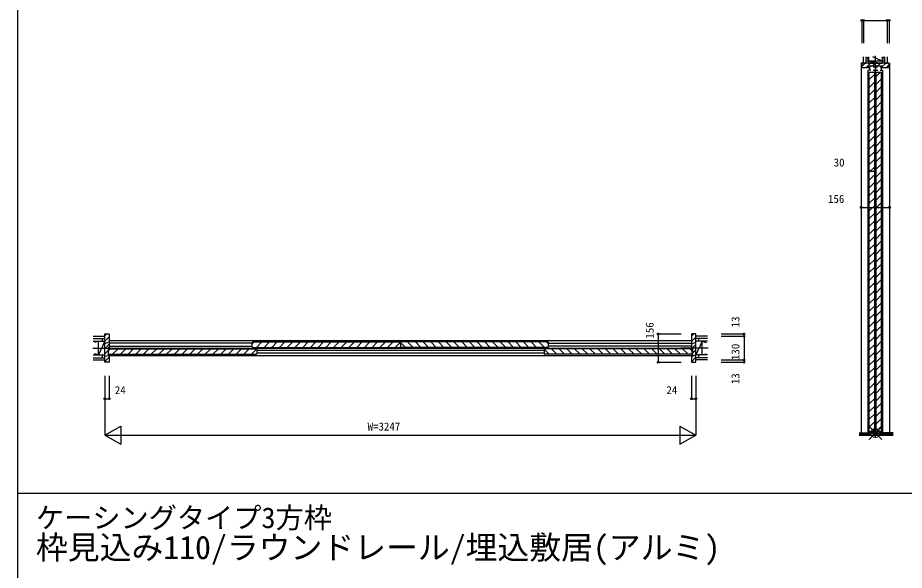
# Model space of a CAD drawing. Units: millimetres, scale not verified. Extents: x -14341 to 14340, y -10000 to 10000.
# Drawn here: x -14341 to -9469, y -7175 to -4138 of the extents above; entities that cross this region are included whole.
import ezdxf
from ezdxf.enums import TextEntityAlignment as Align

# ---------------------------------------------------------------- set-up
doc = ezdxf.new("R2010")
doc.units = ezdxf.units.MM
doc.header["$LTSCALE"] = 50
for name, color, linetype in [('0-0_0', 7, 'Continuous'), ('0-2_YKK_B1', 4, 'Continuous'), ('0-3_YKK_C1', 4, 'Continuous'), ('0-4_YKK_F1', 7, 'Continuous'), ('0-6_YKK_N1', 2, 'Continuous'), ('0-7_YKK_Z1', 7, 'Continuous')]:
    doc.layers.add(name, color=color, linetype=linetype)
doc.layers.add('0-5_YKK_IN', color=1, linetype='Continuous', lineweight=18)
doc.styles.add('ＭＳ ゴシック', font='')
doc.styles.get('ＭＳ ゴシック').set_extended_font_data('MS Gothic')

msp = doc.modelspace()

# ---------------------------------------------------------------- linework, layer by layer
at = {"layer": '0-2_YKK_B1'}
for p, q in [((-13861.48, -5887.46), (-13850.42, -5876.4)), ((-13861.48, -6019.4), (-13861.48, -5889.4)), ((-13861.48, -5915.74), (-13837.48, -5891.74)), ((-13837.48, -5878.4), (-13837.48, -5951.4)), ((-10638.48, -5889.22), (-10625.67, -5876.4)), ((-10638.48, -5878.4), (-10638.48, -5951.4)), ((-10638.48, -5917.5), (-10614.48, -5893.5)), ((-10614.48, -6019.4), (-10614.48, -5889.4)), ((-13861.48, -5929.03), (-13837.48, -5920.03)), ((-13861.48, -5957.31), (-13837.48, -5933.31)), ((-13837.48, -5912.9), (-10638.48, -5912.9)), ((-13051.98, -5926.9), (-13837.48, -5926.9)), ((-13837.48, -5943.9), (-13051.98, -5943.9)), ((-13051.98, -5930.63), (-13041.76, -5920.4)), ((-13051.98, -5947.1), (-13051.98, -5923.7)), ((-13048.68, -5920.4), (-12241.28, -5920.4)), ((-13029.33, -5950.4), (-12999.33, -5920.4)), ((-12986.9, -5950.4), (-12956.9, -5920.4)), ((-12944.48, -5950.4), (-12914.48, -5920.4)), ((-12902.05, -5950.4), (-12872.05, -5920.4)), ((-12859.62, -5950.4), (-12829.62, -5920.4)), ((-12817.2, -5950.4), (-12787.2, -5920.4)), ((-12774.77, -5950.4), (-12744.77, -5920.4)), ((-12732.35, -5950.4), (-12702.35, -5920.4)), ((-12689.92, -5950.4), (-12659.92, -5920.4)), ((-12647.49, -5950.4), (-12617.49, -5920.4)), ((-12605.07, -5950.4), (-12575.07, -5920.4)), ((-12562.64, -5950.4), (-12532.64, -5920.4)), ((-12520.21, -5950.4), (-12490.21, -5920.4)), ((-12477.79, -5950.4), (-12447.79, -5920.4)), ((-12435.36, -5950.4), (-12405.36, -5920.4)), ((-12392.93, -5950.4), (-12362.93, -5920.4)), ((-12350.51, -5950.4), (-12320.51, -5920.4)), ((-12308.08, -5950.4), (-12278.08, -5920.4)), ((-12265.65, -5950.4), (-12238.1, -5922.84)), ((-12237.98, -5923.7), (-12237.98, -5947.1)), ((-12237.98, -5923.7), (-12237.98, -5947.1)), ((-12210.31, -5950.4), (-12237.87, -5922.84)), ((-11427.28, -5920.4), (-12234.68, -5920.4)), ((-12167.89, -5950.4), (-12197.89, -5920.4)), ((-12125.46, -5950.4), (-12155.46, -5920.4)), ((-12083.03, -5950.4), (-12113.03, -5920.4)), ((-12040.61, -5950.4), (-12070.61, -5920.4)), ((-11998.18, -5950.4), (-12028.18, -5920.4)), ((-11955.75, -5950.4), (-11985.75, -5920.4)), ((-11913.33, -5950.4), (-11943.33, -5920.4)), ((-11870.9, -5950.4), (-11900.9, -5920.4)), ((-11828.47, -5950.4), (-11858.47, -5920.4)), ((-11786.05, -5950.4), (-11816.05, -5920.4)), ((-11743.62, -5950.4), (-11773.62, -5920.4)), ((-11701.19, -5950.4), (-11731.19, -5920.4)), ((-11658.77, -5950.4), (-11688.77, -5920.4)), ((-11616.34, -5950.4), (-11646.34, -5920.4)), ((-11573.92, -5950.4), (-11603.92, -5920.4)), ((-11531.49, -5950.4), (-11561.49, -5920.4)), ((-11489.06, -5950.4), (-11519.06, -5920.4)), ((-11446.64, -5950.4), (-11476.64, -5920.4)), ((-11423.98, -5930.63), (-11434.21, -5920.4)), ((-11423.98, -5947.1), (-11423.98, -5923.7)), ((-11423.98, -5926.9), (-10638.48, -5926.9)), ((-10638.48, -5943.9), (-11423.98, -5943.9)), ((-10638.48, -5930.78), (-10614.48, -5921.78)), ((-10632.77, -5953.36), (-10614.48, -5935.07)), ((-13861.48, -5985.6), (-13843.48, -5967.6)), ((-13843.48, -5954.4), (-13843.48, -5992.4)), ((-13841.98, -5968.63), (-13831.76, -5958.4)), ((-13841.98, -5985.1), (-13841.98, -5961.7)), ((-13838.48, -5952.4), (-13841.48, -5952.4)), ((-13838.68, -5958.4), (-13030.78, -5958.4)), ((-13838.68, -5988.4), (-13030.78, -5988.4)), ((-13819.33, -5988.4), (-13789.33, -5958.4)), ((-13776.9, -5988.4), (-13746.9, -5958.4)), ((-13734.48, -5988.4), (-13704.48, -5958.4)), ((-13692.05, -5988.4), (-13662.05, -5958.4)), ((-13649.62, -5988.4), (-13619.62, -5958.4)), ((-13607.2, -5988.4), (-13577.2, -5958.4)), ((-13564.77, -5988.4), (-13534.77, -5958.4)), ((-13522.35, -5988.4), (-13492.35, -5958.4)), ((-13479.92, -5988.4), (-13449.92, -5958.4)), ((-13437.49, -5988.4), (-13407.49, -5958.4)), ((-13395.07, -5988.4), (-13365.07, -5958.4)), ((-13352.64, -5988.4), (-13322.64, -5958.4)), ((-13310.21, -5988.4), (-13280.21, -5958.4)), ((-13267.79, -5988.4), (-13237.79, -5958.4)), ((-13225.36, -5988.4), (-13195.36, -5958.4)), ((-13182.93, -5988.4), (-13152.93, -5958.4)), ((-13140.51, -5988.4), (-13110.51, -5958.4)), ((-13098.08, -5988.4), (-13068.08, -5958.4)), ((-13055.65, -5988.4), (-13027.72, -5960.47)), ((-13048.68, -5950.4), (-12241.28, -5950.4)), ((-13027.48, -5961.7), (-13027.48, -5985.1)), ((-13027.48, -5964.9), (-11448.48, -5964.9)), ((-11448.48, -5981.9), (-13027.48, -5981.9)), ((-11427.28, -5950.4), (-12234.68, -5950.4)), ((-11448.48, -5961.7), (-11448.48, -5985.1)), ((-11420.31, -5988.4), (-11448.24, -5960.47)), ((-10637.28, -5958.4), (-11445.18, -5958.4)), ((-10637.28, -5988.4), (-11445.18, -5988.4)), ((-11377.89, -5988.4), (-11407.89, -5958.4)), ((-11335.46, -5988.4), (-11365.46, -5958.4)), ((-11293.03, -5988.4), (-11323.03, -5958.4)), ((-11250.61, -5988.4), (-11280.61, -5958.4)), ((-11208.18, -5988.4), (-11238.18, -5958.4)), ((-11165.75, -5988.4), (-11195.75, -5958.4)), ((-11123.33, -5988.4), (-11153.33, -5958.4)), ((-11080.9, -5988.4), (-11110.9, -5958.4)), ((-11038.47, -5988.4), (-11068.47, -5958.4)), ((-10996.05, -5988.4), (-11026.05, -5958.4)), ((-10953.62, -5988.4), (-10983.62, -5958.4)), ((-10911.19, -5988.4), (-10941.19, -5958.4)), ((-10868.77, -5988.4), (-10898.77, -5958.4)), ((-10826.34, -5988.4), (-10856.34, -5958.4)), ((-10783.92, -5988.4), (-10813.92, -5958.4)), ((-10741.49, -5988.4), (-10771.49, -5958.4)), ((-10699.06, -5988.4), (-10729.06, -5958.4)), ((-10656.64, -5988.4), (-10686.64, -5958.4)), ((-10633.98, -5968.63), (-10644.21, -5958.4)), ((-10638.48, -6000.64), (-10614.48, -5991.64)), ((-10637.48, -5952.4), (-10634.48, -5952.4)), ((-10633.98, -5985.1), (-10633.98, -5961.7)), ((-10632.48, -5954.4), (-10632.48, -5992.4)), ((-10632.48, -5981.35), (-10614.48, -5963.35)), ((-13861.48, -5998.88), (-13841.95, -5994.35)), ((-13861.48, -6027.17), (-13837.48, -6003.17)), ((-13841.48, -5994.4), (-13838.48, -5994.4)), ((-13837.48, -5995.4), (-13837.48, -6030.4)), ((-13837.48, -5995.4), (-10638.48, -5995.4)), ((-10638.48, -5995.4), (-10638.48, -6030.4)), ((-10638.48, -6028.92), (-10614.48, -6004.92)), ((-10634.48, -5994.4), (-10637.48, -5994.4))]:
    msp.add_line(p, q, dxfattribs=at)
for points in [[(-13861.48, -6007.4), (-13861.48, -5901.4), (-13861.48, -5876.4), (-13839.48, -5876.4)], [(-10614.48, -6007.4), (-10614.48, -5901.4), (-10614.48, -5876.4), (-10636.48, -5876.4)], [(-13839.48, -6032.4), (-13861.48, -6032.4), (-13861.48, -6007.4)], [(-10636.48, -6032.4), (-10614.48, -6032.4), (-10614.48, -6007.4)]]:
    msp.add_lwpolyline(points, dxfattribs=at)
for centre, radius, start, end in [((-13839.48, -5878.4), 2, 0.00001, 89.99999), ((-10636.48, -5878.4), 2, 90.00001, 179.99999), ((-13048.68, -5923.7), 3.3, 90, 180), ((-12241.28, -5923.7), 3.3, 0, 90), ((-12234.68, -5923.7), 3.3, 90, 180), ((-11427.28, -5923.7), 3.3, 0, 90), ((-13841.48, -5954.4), 2, 90.00001, 179.99999), ((-13841.48, -5992.4), 2, 180.00001, 269.99999), ((-13838.68, -5961.7), 3.3, 90, 180), ((-13838.68, -5985.1), 3.3, 180, 270), ((-13838.48, -5951.4), 1, 270.00001, 359.99999), ((-13048.68, -5947.1), 3.3, 180, 270), ((-13030.78, -5961.7), 3.3, 0, 90), ((-13030.78, -5985.1), 3.3, 270, 0), ((-12241.28, -5947.1), 3.3, 270, 0), ((-12234.68, -5947.1), 3.3, 180, 270), ((-11445.18, -5961.7), 3.3, 90, 180), ((-11445.18, -5985.1), 3.3, 180, 270), ((-11427.28, -5947.1), 3.3, 270, 0), ((-10637.48, -5951.4), 1, 180.00001, 269.99999), ((-10637.28, -5961.7), 3.3, 0, 90), ((-10637.28, -5985.1), 3.3, 270, 0), ((-10634.48, -5954.4), 2, 0.00001, 89.99999), ((-10634.48, -5992.4), 2, 270.00001, 359.99999), ((-13839.48, -6030.4), 2, 270.00001, 359.99999), ((-13838.48, -5995.4), 1, 0.00001, 89.99999), ((-10637.48, -5995.4), 1, 90.00001, 179.99999), ((-10636.48, -6030.4), 2, 180.00001, 269.99999)]:
    msp.add_arc(centre, radius, start, end, dxfattribs=at)
at = {"layer": '0-3_YKK_C1'}
for p, q in [((-9702.49, -4407.2), (-9682.69, -4387.4)), ((-9678.69, -4411.4), (-9654.69, -4387.4)), ((-9659.09, -4411.6), (-9668.79, -4411.6)), ((-9666.99, -6418.67), (-9666.99, -4426.78)), ((-9652.19, -4426.6), (-9664.79, -4426.6)), ((-9655.39, -4403), (-9636.59, -4403)), ((-9655.39, -4408.1), (-9655.39, -4403)), ((-9642.29, -4403), (-9626.69, -4387.4)), ((-9639.79, -4426.6), (-9614.19, -4426.6)), ((-9638.59, -4408.1), (-9615.39, -4408.1)), ((-9636.59, -4403), (-9636.59, -4408.1)), ((-9628.99, -6417.4), (-9628.99, -4426.78)), ((-9626.99, -4408.1), (-9626.99, -4426.6)), ((-9617.39, -4403), (-9617.39, -4408.1)), ((-9614.29, -4403), (-9598.69, -4387.4)), ((-9601.79, -4426.6), (-9589.19, -4426.6)), ((-9585.19, -4411.6), (-9594.89, -4411.6)), ((-9593.39, -4410.1), (-9570.69, -4387.4)), ((-9586.99, -6418.67), (-9586.99, -4426.78)), ((-9566.69, -4411.4), (-9551.49, -4396.2)), ((-9551.49, -4409.4), (-9551.49, -4387.4)), ((-9660.99, -4437.4), (-9630.99, -4437.4)), ((-9660.99, -6412.4), (-9660.99, -4437.4)), ((-9660.99, -4478.79), (-9630.99, -4448.79)), ((-9630.99, -6412.4), (-9630.99, -4437.4)), ((-9622.99, -4437.4), (-9592.99, -4437.4)), ((-9622.99, -6412.4), (-9622.99, -4437.4)), ((-9622.99, -4461.82), (-9598.57, -4437.4)), ((-9622.99, -4504.24), (-9592.99, -4474.24)), ((-9592.99, -6412.4), (-9592.99, -4437.4)), ((-9660.99, -4521.21), (-9630.99, -4491.21)), ((-9622.99, -4546.67), (-9592.99, -4516.67)), ((-9660.99, -4563.64), (-9630.99, -4533.64)), ((-9660.99, -4606.06), (-9630.99, -4576.06)), ((-9622.99, -4589.09), (-9592.99, -4559.09)), ((-9660.99, -4648.49), (-9630.99, -4618.49)), ((-9622.99, -4631.52), (-9592.99, -4601.52)), ((-9660.99, -4690.92), (-9630.99, -4660.92)), ((-9622.99, -4673.95), (-9592.99, -4643.95)), ((-9660.99, -4733.34), (-9630.99, -4703.34)), ((-9622.99, -4716.37), (-9592.99, -4686.37)), ((-9660.99, -4775.77), (-9630.99, -4745.77)), ((-9622.99, -4758.8), (-9592.99, -4728.8)), ((-9622.99, -4801.23), (-9592.99, -4771.23)), ((-9660.99, -4818.2), (-9630.99, -4788.2)), ((-9622.99, -4843.65), (-9592.99, -4813.65)), ((-9660.99, -4860.62), (-9630.99, -4830.62)), ((-9622.99, -4886.08), (-9592.99, -4856.08)), ((-9660.99, -4903.05), (-9630.99, -4873.05)), ((-9660.99, -4945.48), (-9630.99, -4915.48)), ((-9622.99, -4928.51), (-9592.99, -4898.51)), ((-9660.99, -4987.9), (-9630.99, -4957.9)), ((-9622.99, -4970.93), (-9592.99, -4940.93)), ((-9660.99, -5030.33), (-9630.99, -5000.33)), ((-9622.99, -5013.36), (-9592.99, -4983.36)), ((-9660.99, -5072.76), (-9630.99, -5042.76)), ((-9622.99, -5055.78), (-9592.99, -5025.78)), ((-9660.99, -5115.18), (-9630.99, -5085.18)), ((-9622.99, -5098.21), (-9592.99, -5068.21)), ((-9622.99, -5140.64), (-9592.99, -5110.64)), ((-9660.99, -5157.61), (-9630.99, -5127.61)), ((-9622.99, -5183.06), (-9592.99, -5153.06)), ((-9660.99, -5200.03), (-9630.99, -5170.03)), ((-9660.99, -5242.46), (-9630.99, -5212.46)), ((-9622.99, -5225.49), (-9592.99, -5195.49)), ((-9660.99, -5284.89), (-9630.99, -5254.89)), ((-9622.99, -5267.92), (-9592.99, -5237.92)), ((-9660.99, -5327.31), (-9630.99, -5297.31)), ((-9622.99, -5310.34), (-9592.99, -5280.34)), ((-9660.99, -5369.74), (-9630.99, -5339.74)), ((-9622.99, -5352.77), (-9592.99, -5322.77)), ((-9660.99, -5412.17), (-9630.99, -5382.17)), ((-9622.99, -5395.2), (-9592.99, -5365.2)), ((-9622.99, -5437.62), (-9592.99, -5407.62)), ((-9660.99, -5454.59), (-9630.99, -5424.59)), ((-9622.99, -5480.05), (-9592.99, -5450.05)), ((-9660.99, -5497.02), (-9630.99, -5467.02)), ((-9622.99, -5522.48), (-9592.99, -5492.48)), ((-9660.99, -5539.45), (-9630.99, -5509.45)), ((-9660.99, -5581.87), (-9630.99, -5551.87)), ((-9622.99, -5564.9), (-9592.99, -5534.9)), ((-9660.99, -5624.3), (-9630.99, -5594.3)), ((-9622.99, -5607.33), (-9592.99, -5577.33)), ((-9660.99, -5666.73), (-9630.99, -5636.73)), ((-9622.99, -5649.75), (-9592.99, -5619.75)), ((-9660.99, -5709.15), (-9630.99, -5679.15)), ((-9622.99, -5692.18), (-9592.99, -5662.18)), ((-9660.99, -5751.58), (-9630.99, -5721.58)), ((-9622.99, -5734.61), (-9592.99, -5704.61)), ((-9622.99, -5777.03), (-9592.99, -5747.03)), ((-9660.99, -5794), (-9630.99, -5764)), ((-9622.99, -5819.46), (-9592.99, -5789.46)), ((-9660.99, -5836.43), (-9630.99, -5806.43)), ((-9622.99, -5861.89), (-9592.99, -5831.89)), ((-9660.99, -5878.86), (-9630.99, -5848.86)), ((-9660.99, -5921.28), (-9630.99, -5891.28)), ((-9622.99, -5904.31), (-9592.99, -5874.31)), ((-9660.99, -5963.71), (-9630.99, -5933.71)), ((-9622.99, -5946.74), (-9592.99, -5916.74)), ((-9660.99, -6006.14), (-9630.99, -5976.14)), ((-9622.99, -5989.17), (-9592.99, -5959.17)), ((-9660.99, -6048.56), (-9630.99, -6018.56)), ((-9622.99, -6031.59), (-9592.99, -6001.59)), ((-9660.99, -6090.99), (-9630.99, -6060.99)), ((-9622.99, -6074.02), (-9592.99, -6044.02)), ((-9622.99, -6116.45), (-9592.99, -6086.45)), ((-9660.99, -6133.42), (-9630.99, -6103.42)), ((-9622.99, -6158.87), (-9592.99, -6128.87)), ((-9660.99, -6175.84), (-9630.99, -6145.84)), ((-9622.99, -6201.3), (-9592.99, -6171.3)), ((-9660.99, -6218.27), (-9630.99, -6188.27)), ((-9660.99, -6260.69), (-9630.99, -6230.69)), ((-9622.99, -6243.72), (-9592.99, -6213.72)), ((-9660.99, -6303.12), (-9630.99, -6273.12)), ((-9622.99, -6286.15), (-9592.99, -6256.15)), ((-9660.99, -6345.55), (-9630.99, -6315.55)), ((-9622.99, -6328.58), (-9592.99, -6298.58)), ((-9660.99, -6387.97), (-9630.99, -6357.97)), ((-9622.99, -6371), (-9592.99, -6341)), ((-9668.49, -6420.2), (-9668.49, -6419.6)), ((-9662.49, -6417.6), (-9654.29, -6417.6)), ((-9660.99, -6412.4), (-9630.99, -6412.4)), ((-9638.99, -6421.9), (-9652.99, -6421.9)), ((-9651.99, -6420.4), (-9651.99, -6420.04)), ((-9642.99, -6412.4), (-9630.99, -6400.4)), ((-9622.99, -6412.4), (-9592.99, -6412.4)), ((-9621.96, -6412.4), (-9592.99, -6383.43)), ((-9614.99, -6421.9), (-9600.99, -6421.9)), ((-9586.99, -6420.4), (-9586.99, -6420.04)), ((-9585.49, -6420.2), (-9585.49, -6419.6))]:
    msp.add_line(p, q, dxfattribs=at)
for points in [[(-9702.49, -4387.4), (-9704.99, -4387.4), (-9704.99, -6420.4)], [(-9551.49, -4387.4), (-9702.49, -4387.4), (-9702.49, -4409.4)], [(-9700.49, -4411.4), (-9661.09, -4411.4), (-9660.59, -4410.9), (-9660.59, -4403), (-9593.39, -4403), (-9593.39, -4410.9), (-9592.89, -4411.4), (-9553.49, -4411.4)], [(-9653.39, -4408.1), (-9659.09, -4408.1), (-9659.09, -4426.6)], [(-9617.39, -4403), (-9598.59, -4403), (-9598.59, -4408.1)], [(-9600.59, -4408.1), (-9594.89, -4408.1), (-9594.89, -4426.6)], [(-9551.49, -4387.4), (-9548.99, -4387.4), (-9548.99, -6420.2)], [(-9662.49, -6417.6), (-9654.29, -6417.6), (-9654.29, -6432.4), (-9637.69, -6432.4), (-9637.69, -6417.6), (-9616.29, -6417.6)], [(-9654.44, -6417.4), (-9652.99, -6417.4), (-9652.99, -6425.4)], [(-9638.99, -6425.4), (-9638.99, -6417.4), (-9637.54, -6417.4)], [(-9614.99, -6425.4), (-9614.99, -6417.4), (-9616.44, -6417.4)], [(-9591.49, -6417.6), (-9599.69, -6417.6), (-9599.69, -6432.4), (-9616.29, -6432.4), (-9616.29, -6417.6)], [(-9599.54, -6417.4), (-9600.99, -6417.4), (-9600.99, -6425.4)]]:
    msp.add_lwpolyline(points, dxfattribs=at)
for centre, radius, start, end in [((-9700.49, -4409.4), 2, 180.00001, 269.99999), ((-9553.49, -4409.4), 2, 270.00001, 359.99999), ((-9662.49, -6427.6), 10, 90, 126.86989), ((-9591.49, -6427.6), 10, 53.13011, 90)]:
    msp.add_arc(centre, radius, start, end, dxfattribs=at)
at = {"layer": '0-4_YKK_F1'}
for p, q in [((-14340.8, -9999.9), (-14340.8, 10000.1)), ((-14340.8, -6752.4), (14159.2, -6752.4))]:
    msp.add_line(p, q, dxfattribs=at)
at = {"layer": '0-5_YKK_IN'}
for p, q in [((-9662.34, -6455.76), (-9591.63, -6385.04)), ((-9662.34, -6385.04), (-9591.63, -6455.76))]:
    msp.add_line(p, q, dxfattribs=at)
msp.add_circle((-9626.99, -6420.4), 25, dxfattribs=at)
at = {"layer": '0-6_YKK_N1'}
for p, q in [((-9702.49, -4153.03), (-9702.49, -4278.03)), ((-9691.99, -4153.03), (-9702.49, -4153.03)), ((-9691.99, -4153.03), (-9691.99, -4278.03)), ((-9691.99, -4153.03), (-9561.99, -4153.03)), ((-9561.99, -4153.03), (-9561.99, -4278.03)), ((-9561.99, -4153.03), (-9551.49, -4153.03)), ((-9551.49, -4153.03), (-9551.49, -4278.03)), ((-9660.99, -4981.29), (-9630.99, -4981.29)), ((-9704.99, -5181.29), (-9548.99, -5181.29)), ((-10820.48, -5876.4), (-10695.48, -5876.4)), ((-10820.48, -5876.4), (-10820.48, -6032.4)), ((-10474.31, -5876.4), (-10349.31, -5876.4)), ((-10474.31, -5889.4), (-10349.31, -5889.4)), ((-10349.31, -5889.4), (-10349.31, -5876.4)), ((-10349.31, -5889.4), (-10349.31, -6019.4)), ((-10820.48, -6032.4), (-10695.48, -6032.4)), ((-10474.31, -6019.4), (-10349.31, -6019.4)), ((-10474.31, -6032.4), (-10349.31, -6032.4)), ((-10349.31, -6019.4), (-10349.31, -6032.4)), ((-13861.48, -6107.4), (-13861.48, -6432.4)), ((-13837.48, -6107.4), (-13837.48, -6232.4)), ((-10614.48, -6107.4), (-10614.48, -6432.4)), ((-13861.48, -6232.4), (-13837.48, -6232.4)), ((-13861.48, -6432.4), (-13774.88, -6382.4)), ((-13774.88, -6382.4), (-13774.88, -6482.4)), ((-10701.09, -6382.4), (-10701.09, -6482.4)), ((-10701.09, -6382.4), (-10614.48, -6432.4)), ((-13861.48, -6432.4), (-13774.88, -6482.4)), ((-13861.48, -6432.4), (-10614.48, -6432.4)), ((-10701.09, -6482.4), (-10614.48, -6432.4))]:
    msp.add_line(p, q, dxfattribs=at)
msp.add_lwpolyline([(-10638.48, -6107.4), (-10638.48, -6232.4), (-10614.48, -6232.4)], dxfattribs=at)
for centre in [(-9702.49, -4153.03), (-9691.99, -4153.03), (-9561.99, -4153.03), (-9551.49, -4153.03), (-9660.99, -4981.29), (-9630.99, -4981.29), (-9704.99, -5181.29), (-9548.99, -5181.29), (-10820.48, -5876.4), (-10349.31, -5876.4), (-10349.31, -5889.4), (-10820.48, -6032.4), (-10349.31, -6019.4), (-10349.31, -6032.4), (-13861.48, -6232.4), (-13837.48, -6232.4), (-10638.48, -6232.4), (-10614.48, -6232.4)]:
    msp.add_circle(centre, 5, dxfattribs=at)
at = {"layer": '0-7_YKK_Z1'}
for p, q in [((-9691.99, -4387.4), (-9691.99, -4353.03)), ((-9679.49, -4353.03), (-9679.49, -4387.4)), ((-9574.49, -4377.4), (-9679.49, -4377.4)), ((-9664.49, -4377.4), (-9670.24, -4355.93)), ((-9664.49, -4353.22), (-9664.49, -4387.4)), ((-9664.49, -4377.4), (-9589.49, -4387.4)), ((-9589.49, -4377.4), (-9641.22, -4353.22)), ((-9626.99, -6448.06), (-9626.99, -4347.85)), ((-9589.49, -4353.22), (-9589.49, -4387.4)), ((-9574.49, -4377.4), (-9580.9, -4353.48)), ((-9574.49, -4387.4), (-9574.49, -4353.03)), ((-9561.99, -4353.03), (-9561.99, -4387.4)), ((-9691.99, -4387.4), (-9679.49, -4387.4)), ((-9664.49, -4387.4), (-9589.49, -4387.4)), ((-9574.49, -4387.4), (-9561.99, -4387.4)), ((-13926.66, -5889.4), (-13861.48, -5889.4)), ((-10549.31, -5889.4), (-10614.48, -5889.4)), ((-13926.66, -5901.9), (-13861.48, -5901.9)), ((-13926.66, -5916.9), (-13861.48, -5916.9)), ((-13897.48, -5916.9), (-13918.25, -5922.67)), ((-13897.48, -5991.9), (-13897.48, -5916.9)), ((-13861.48, -5916.9), (-13897.48, -5991.9)), ((-13876.48, -5901.9), (-13876.48, -5916.9)), ((-10549.31, -5901.9), (-10614.48, -5901.9)), ((-10549.31, -5916.9), (-10614.48, -5916.9)), ((-10578.48, -5916.9), (-10614.48, -5991.9)), ((-10599.48, -5901.9), (-10599.48, -5916.9)), ((-10578.48, -5991.9), (-10578.48, -5916.9)), ((-10578.48, -5916.9), (-10557.71, -5922.67)), ((-13928.19, -5954.4), (-10701.73, -5954.4)), ((-13926.66, -5991.9), (-13861.48, -5991.9)), ((-13897.48, -5991.9), (-13918.25, -5986.13)), ((-13876.48, -5991.9), (-13876.48, -6006.9)), ((-10546.86, -5954.4), (-10698.73, -5954.4)), ((-10549.31, -5991.9), (-10614.48, -5991.9)), ((-10599.48, -5991.9), (-10599.48, -6006.9)), ((-10578.48, -5991.9), (-10557.71, -5986.13)), ((-13926.66, -6006.9), (-13861.48, -6006.9)), ((-13926.66, -6006.9), (-13861.48, -6006.9)), ((-13926.66, -6019.4), (-13861.48, -6019.4)), ((-10549.31, -6006.9), (-10614.48, -6006.9)), ((-10549.31, -6006.9), (-10614.48, -6006.9)), ((-10549.31, -6019.4), (-10614.48, -6019.4)), ((-9716.2, -6423.4), (-9656.99, -6423.4)), ((-9716.2, -6426.4), (-9656.99, -6426.4)), ((-9716.2, -6429.4), (-9656.99, -6429.4)), ((-9596.99, -6420.4), (-9596.99, -6432.4)), ((-9529.1, -6420.4), (-9596.99, -6420.4)), ((-9529.1, -6423.4), (-9596.99, -6423.4)), ((-9529.1, -6426.4), (-9596.99, -6426.4)), ((-9529.1, -6429.4), (-9596.99, -6429.4)), ((-9716.2, -6432.4), (-9529.1, -6432.4))]:
    msp.add_line(p, q, dxfattribs=at)
msp.add_lwpolyline([(-9716.2, -6420.4), (-9656.99, -6420.4), (-9656.99, -6432.4)], dxfattribs=at)

# ---------------------------------------------------------------- texts
at = {"layer": '0-0_0', "style": 'ＭＳ ゴシック'}
for s, height, p in [('ケーシングタイプ3方枠', 113.6, (-14240.8, -6977.4)), ('枠見込み110/ラウンドレール/埋込敷居(アルミ)', 128.3, (-14240.8, -7152.4))]:
    msp.add_text(s, height=height, dxfattribs=at).set_placement(p, align=Align.BOTTOM_LEFT)
at = {"layer": '0-6_YKK_N1', "style": 'ＭＳ ゴシック'}
for s, p in [('30', (-9856.41, -4969.29)), ('156', (-9887.7, -5169.29)), ('24', (-13807.24, -6220.4)), ('24', (-10775.77, -6220.4)), ('W=3247', (-12417.98, -6420.4))]:
    msp.add_text(s, height=43.99, dxfattribs=at).set_placement(p, align=Align.BOTTOM_LEFT)
for s, p in [('13', (-10361.31, -5840)), ('156', (-10832.48, -5902.03)), ('130', (-10361.31, -6019.93)), ('13', (-10361.31, -6152.4))]:
    msp.add_text(s, height=43.99, rotation=90, dxfattribs=at).set_placement(p, align=Align.BOTTOM_LEFT)

doc.saveas('drawing.dxf')
